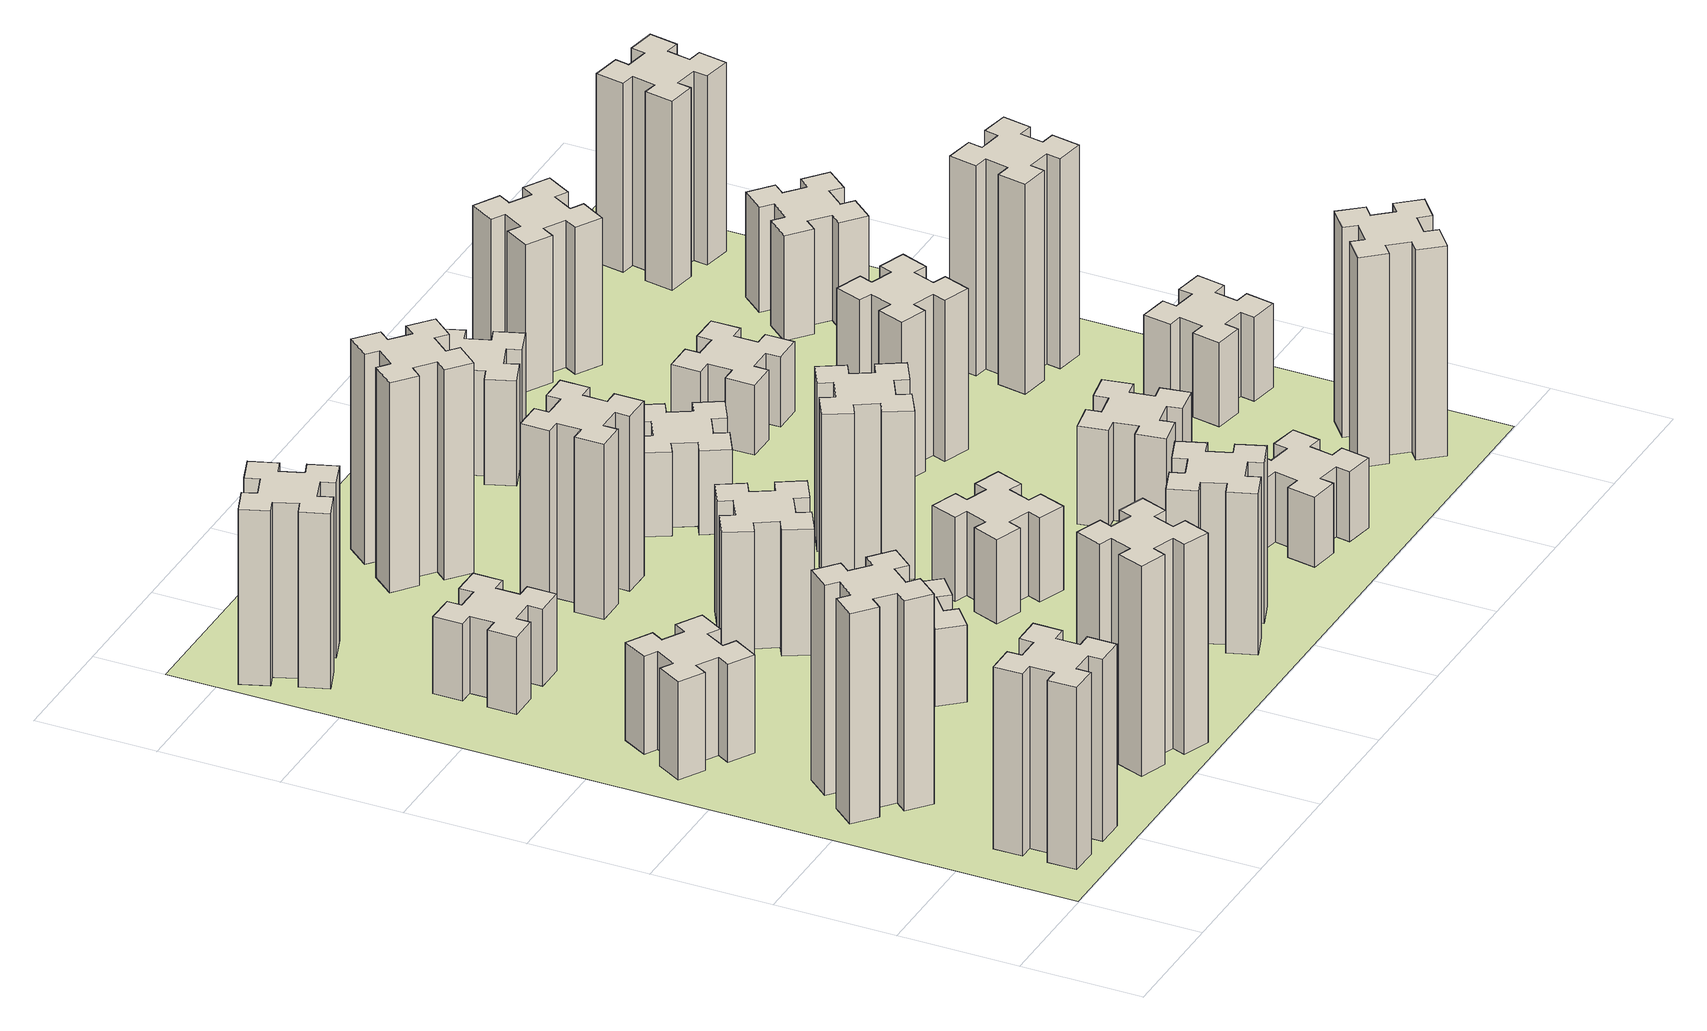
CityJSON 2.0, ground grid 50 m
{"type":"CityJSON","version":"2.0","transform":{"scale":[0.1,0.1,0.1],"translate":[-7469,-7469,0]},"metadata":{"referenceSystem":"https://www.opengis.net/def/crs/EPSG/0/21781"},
"CityObjects":{
"building1":{"type":"Building","attributes":{"class":"1000","function":"1000","usage":"1000","yearOfConstruction":2016,"roofType":"1000","measuredHeight":78,"storeysAboveGround":30,"storeysBelowGround":0},"geometry":[{"type":"Solid","lod":"1","boundaries":[[[[0,1,2,3,4,5,6,7,8,9,10,11,12,13,14,15,16,17,18,19]],[[17,16,20,21]],[[16,15,22,20]],[[15,14,23,22]],[[14,13,24,23]],[[13,12,25,24]],[[12,11,26,25]],[[11,10,27,26]],[[10,9,28,27]],[[9,8,29,28]],[[8,7,30,29]],[[7,6,31,30]],[[6,5,32,31]],[[5,4,33,32]],[[4,3,34,33]],[[3,2,35,34]],[[2,1,36,35]],[[1,0,37,36]],[[0,19,38,37]],[[19,18,39,38]],[[18,17,21,39]],[[24,25,26,27,28,29,30,31,32,33,34,35,36,37,38,39,21,20,22,23]]]]}]},
"building2":{"type":"Building","attributes":{"class":"1000","function":"1000","usage":"1000","yearOfConstruction":2016,"roofType":"1000","measuredHeight":90,"storeysAboveGround":30,"storeysBelowGround":0},"geometry":[{"type":"Solid","lod":"1","boundaries":[[[[40,41,42,43,44,45,46,47,48,49,50,51,52,53,54,55,56,57,58,59]],[[57,56,60,61]],[[56,55,62,60]],[[55,54,63,62]],[[54,53,64,63]],[[53,52,65,64]],[[52,51,66,65]],[[51,50,67,66]],[[50,49,68,67]],[[49,48,69,68]],[[48,47,70,69]],[[47,46,71,70]],[[46,45,72,71]],[[45,44,73,72]],[[44,43,74,73]],[[43,42,75,74]],[[42,41,76,75]],[[41,40,77,76]],[[40,59,78,77]],[[59,58,79,78]],[[58,57,61,79]],[[64,65,66,67,68,69,70,71,72,73,74,75,76,77,78,79,61,60,62,63]]]]}]},
"building3":{"type":"Building","attributes":{"class":"1000","function":"1000","usage":"1000","yearOfConstruction":2016,"roofType":"1000","measuredHeight":42,"storeysAboveGround":30,"storeysBelowGround":0},"geometry":[{"type":"Solid","lod":"1","boundaries":[[[[80,81,82,83,84,85,86,87,88,89,90,91,92,93,94,95,96,97,98,99]],[[97,96,100,101]],[[96,95,102,100]],[[95,94,103,102]],[[94,93,104,103]],[[93,92,105,104]],[[92,91,106,105]],[[91,90,107,106]],[[90,89,108,107]],[[89,88,109,108]],[[88,87,110,109]],[[87,86,111,110]],[[86,85,112,111]],[[85,84,113,112]],[[84,83,114,113]],[[83,82,115,114]],[[82,81,116,115]],[[81,80,117,116]],[[80,99,118,117]],[[99,98,119,118]],[[98,97,101,119]],[[104,105,106,107,108,109,110,111,112,113,114,115,116,117,118,119,101,100,102,103]]]]}]},
"building4":{"type":"Building","attributes":{"class":"1000","function":"1000","usage":"1000","yearOfConstruction":2016,"roofType":"1000","measuredHeight":90,"storeysAboveGround":30,"storeysBelowGround":0},"geometry":[{"type":"Solid","lod":"1","boundaries":[[[[120,121,122,123,124,125,126,127,128,129,130,131,132,133,134,135,136,137,138,139]],[[137,136,140,141]],[[136,135,142,140]],[[135,134,143,142]],[[134,133,144,143]],[[133,132,145,144]],[[132,131,146,145]],[[131,130,147,146]],[[130,129,148,147]],[[129,128,149,148]],[[128,127,150,149]],[[127,126,151,150]],[[126,125,152,151]],[[125,124,153,152]],[[124,123,154,153]],[[123,122,155,154]],[[122,121,156,155]],[[121,120,157,156]],[[120,139,158,157]],[[139,138,159,158]],[[138,137,141,159]],[[144,145,146,147,148,149,150,151,152,153,154,155,156,157,158,159,141,140,142,143]]]]}]},
"building5":{"type":"Building","attributes":{"class":"1000","function":"1000","usage":"1000","yearOfConstruction":2016,"roofType":"1000","measuredHeight":33,"storeysAboveGround":30,"storeysBelowGround":0},"geometry":[{"type":"Solid","lod":"1","boundaries":[[[[160,161,162,163,164,165,166,167,168,169,170,171,172,173,174,175,176,177,178,179]],[[177,176,180,181]],[[176,175,182,180]],[[175,174,183,182]],[[174,173,184,183]],[[173,172,185,184]],[[172,171,186,185]],[[171,170,187,186]],[[170,169,188,187]],[[169,168,189,188]],[[168,167,190,189]],[[167,166,191,190]],[[166,165,192,191]],[[165,164,193,192]],[[164,163,194,193]],[[163,162,195,194]],[[162,161,196,195]],[[161,160,197,196]],[[160,179,198,197]],[[179,178,199,198]],[[178,177,181,199]],[[184,185,186,187,188,189,190,191,192,193,194,195,196,197,198,199,181,180,182,183]]]]}]},
"building6":{"type":"Building","attributes":{"class":"1000","function":"1000","usage":"1000","yearOfConstruction":2016,"roofType":"1000","measuredHeight":75,"storeysAboveGround":30,"storeysBelowGround":0},"geometry":[{"type":"Solid","lod":"1","boundaries":[[[[200,201,202,203,204,205,206,207,208,209,210,211,212,213,214,215,216,217,218,219]],[[217,216,220,221]],[[216,215,222,220]],[[215,214,223,222]],[[214,213,224,223]],[[213,212,225,224]],[[212,211,226,225]],[[211,210,227,226]],[[210,209,228,227]],[[209,208,229,228]],[[208,207,230,229]],[[207,206,231,230]],[[206,205,232,231]],[[205,204,233,232]],[[204,203,234,233]],[[203,202,235,234]],[[202,201,236,235]],[[201,200,237,236]],[[200,219,238,237]],[[219,218,239,238]],[[218,217,221,239]],[[224,225,226,227,228,229,230,231,232,233,234,235,236,237,238,239,221,220,222,223]]]]}]},
"building7":{"type":"Building","attributes":{"class":"1000","function":"1000","usage":"1000","yearOfConstruction":2016,"roofType":"1000","measuredHeight":33,"storeysAboveGround":30,"storeysBelowGround":0},"geometry":[{"type":"Solid","lod":"1","boundaries":[[[[240,241,242,243,244,245,246,247,248,249,250,251,252,253,254,255,256,257,258,259]],[[257,256,260,261]],[[256,255,262,260]],[[255,254,263,262]],[[254,253,264,263]],[[253,252,265,264]],[[252,251,266,265]],[[251,250,267,266]],[[250,249,268,267]],[[249,248,269,268]],[[248,247,270,269]],[[247,246,271,270]],[[246,245,272,271]],[[245,244,273,272]],[[244,243,274,273]],[[243,242,275,274]],[[242,241,276,275]],[[241,240,277,276]],[[240,259,278,277]],[[259,258,279,278]],[[258,257,261,279]],[[264,265,266,267,268,269,270,271,272,273,274,275,276,277,278,279,261,260,262,263]]]]}]},
"building8":{"type":"Building","attributes":{"class":"1000","function":"1000","usage":"1000","yearOfConstruction":2016,"roofType":"1000","measuredHeight":54,"storeysAboveGround":30,"storeysBelowGround":0},"geometry":[{"type":"Solid","lod":"1","boundaries":[[[[280,281,282,283,284,285,286,287,288,289,290,291,292,293,294,295,296,297,298,299]],[[297,296,300,301]],[[296,295,302,300]],[[295,294,303,302]],[[294,293,304,303]],[[293,292,305,304]],[[292,291,306,305]],[[291,290,307,306]],[[290,289,308,307]],[[289,288,309,308]],[[288,287,310,309]],[[287,286,311,310]],[[286,285,312,311]],[[285,284,313,312]],[[284,283,314,313]],[[283,282,315,314]],[[282,281,316,315]],[[281,280,317,316]],[[280,299,318,317]],[[299,298,319,318]],[[298,297,301,319]],[[304,305,306,307,308,309,310,311,312,313,314,315,316,317,318,319,301,300,302,303]]]]}]},
"building9":{"type":"Building","attributes":{"class":"1000","function":"1000","usage":"1000","yearOfConstruction":2016,"roofType":"1000","measuredHeight":75,"storeysAboveGround":30,"storeysBelowGround":0},"geometry":[{"type":"Solid","lod":"1","boundaries":[[[[320,321,322,323,324,325,326,327,328,329,330,331,332,333,334,335,336,337,338,339]],[[337,336,340,341]],[[336,335,342,340]],[[335,334,343,342]],[[334,333,344,343]],[[333,332,345,344]],[[332,331,346,345]],[[331,330,347,346]],[[330,329,348,347]],[[329,328,349,348]],[[328,327,350,349]],[[327,326,351,350]],[[326,325,352,351]],[[325,324,353,352]],[[324,323,354,353]],[[323,322,355,354]],[[322,321,356,355]],[[321,320,357,356]],[[320,339,358,357]],[[339,338,359,358]],[[338,337,341,359]],[[344,345,346,347,348,349,350,351,352,353,354,355,356,357,358,359,341,340,342,343]]]]}]},
"building10":{"type":"Building","attributes":{"class":"1000","function":"1000","usage":"1000","yearOfConstruction":2016,"roofType":"1000","measuredHeight":69,"storeysAboveGround":30,"storeysBelowGround":0},"geometry":[{"type":"Solid","lod":"1","boundaries":[[[[360,361,362,363,364,365,366,367,368,369,370,371,372,373,374,375,376,377,378,379]],[[377,376,380,381]],[[376,375,382,380]],[[375,374,383,382]],[[374,373,384,383]],[[373,372,385,384]],[[372,371,386,385]],[[371,370,387,386]],[[370,369,388,387]],[[369,368,389,388]],[[368,367,390,389]],[[367,366,391,390]],[[366,365,392,391]],[[365,364,393,392]],[[364,363,394,393]],[[363,362,395,394]],[[362,361,396,395]],[[361,360,397,396]],[[360,379,398,397]],[[379,378,399,398]],[[378,377,381,399]],[[384,385,386,387,388,389,390,391,392,393,394,395,396,397,398,399,381,380,382,383]]]]}]},
"building11":{"type":"Building","attributes":{"class":"1000","function":"1000","usage":"1000","yearOfConstruction":2016,"roofType":"1000","measuredHeight":90,"storeysAboveGround":30,"storeysBelowGround":0},"geometry":[{"type":"Solid","lod":"1","boundaries":[[[[400,401,402,403,404,405,406,407,408,409,410,411,412,413,414,415,416,417,418,419]],[[417,416,420,421]],[[416,415,422,420]],[[415,414,423,422]],[[414,413,424,423]],[[413,412,425,424]],[[412,411,426,425]],[[411,410,427,426]],[[410,409,428,427]],[[409,408,429,428]],[[408,407,430,429]],[[407,406,431,430]],[[406,405,432,431]],[[405,404,433,432]],[[404,403,434,433]],[[403,402,435,434]],[[402,401,436,435]],[[401,400,437,436]],[[400,419,438,437]],[[419,418,439,438]],[[418,417,421,439]],[[424,425,426,427,428,429,430,431,432,433,434,435,436,437,438,439,421,420,422,423]]]]}]},
"building12":{"type":"Building","attributes":{"class":"1000","function":"1000","usage":"1000","yearOfConstruction":2016,"roofType":"1000","measuredHeight":36,"storeysAboveGround":30,"storeysBelowGround":0},"geometry":[{"type":"Solid","lod":"1","boundaries":[[[[440,441,442,443,444,445,446,447,448,449,450,451,452,453,454,455,456,457,458,459]],[[457,456,460,461]],[[456,455,462,460]],[[455,454,463,462]],[[454,453,464,463]],[[453,452,465,464]],[[452,451,466,465]],[[451,450,467,466]],[[450,449,468,467]],[[449,448,469,468]],[[448,447,470,469]],[[447,446,471,470]],[[446,445,472,471]],[[445,444,473,472]],[[444,443,474,473]],[[443,442,475,474]],[[442,441,476,475]],[[441,440,477,476]],[[440,459,478,477]],[[459,458,479,478]],[[458,457,461,479]],[[464,465,466,467,468,469,470,471,472,473,474,475,476,477,478,479,461,460,462,463]]]]}]},
"building13":{"type":"Building","attributes":{"class":"1000","function":"1000","usage":"1000","yearOfConstruction":2016,"roofType":"1000","measuredHeight":72,"storeysAboveGround":30,"storeysBelowGround":0},"geometry":[{"type":"Solid","lod":"1","boundaries":[[[[480,481,482,483,484,485,486,487,488,489,490,491,492,493,494,495,496,497,498,499]],[[497,496,500,501]],[[496,495,502,500]],[[495,494,503,502]],[[494,493,504,503]],[[493,492,505,504]],[[492,491,506,505]],[[491,490,507,506]],[[490,489,508,507]],[[489,488,509,508]],[[488,487,510,509]],[[487,486,511,510]],[[486,485,512,511]],[[485,484,513,512]],[[484,483,514,513]],[[483,482,515,514]],[[482,481,516,515]],[[481,480,517,516]],[[480,499,518,517]],[[499,498,519,518]],[[498,497,501,519]],[[504,505,506,507,508,509,510,511,512,513,514,515,516,517,518,519,501,500,502,503]]]]}]},
"building14":{"type":"Building","attributes":{"class":"1000","function":"1000","usage":"1000","yearOfConstruction":2016,"roofType":"1000","measuredHeight":36,"storeysAboveGround":30,"storeysBelowGround":0},"geometry":[{"type":"Solid","lod":"1","boundaries":[[[[520,521,522,523,524,525,526,527,528,529,530,531,532,533,534,535,536,537,538,539]],[[537,536,540,541]],[[536,535,542,540]],[[535,534,543,542]],[[534,533,544,543]],[[533,532,545,544]],[[532,531,546,545]],[[531,530,547,546]],[[530,529,548,547]],[[529,528,549,548]],[[528,527,550,549]],[[527,526,551,550]],[[526,525,552,551]],[[525,524,553,552]],[[524,523,554,553]],[[523,522,555,554]],[[522,521,556,555]],[[521,520,557,556]],[[520,539,558,557]],[[539,538,559,558]],[[538,537,541,559]],[[544,545,546,547,548,549,550,551,552,553,554,555,556,557,558,559,541,540,542,543]]]]}]},
"building15":{"type":"Building","attributes":{"class":"1000","function":"1000","usage":"1000","yearOfConstruction":2016,"roofType":"1000","measuredHeight":30,"storeysAboveGround":30,"storeysBelowGround":0},"geometry":[{"type":"Solid","lod":"1","boundaries":[[[[560,561,562,563,564,565,566,567,568,569,570,571,572,573,574,575,576,577,578,579]],[[577,576,580,581]],[[576,575,582,580]],[[575,574,583,582]],[[574,573,584,583]],[[573,572,585,584]],[[572,571,586,585]],[[571,570,587,586]],[[570,569,588,587]],[[569,568,589,588]],[[568,567,590,589]],[[567,566,591,590]],[[566,565,592,591]],[[565,564,593,592]],[[564,563,594,593]],[[563,562,595,594]],[[562,561,596,595]],[[561,560,597,596]],[[560,579,598,597]],[[579,578,599,598]],[[578,577,581,599]],[[584,585,586,587,588,589,590,591,592,593,594,595,596,597,598,599,581,580,582,583]]]]}]},
"building16":{"type":"Building","attributes":{"class":"1000","function":"1000","usage":"1000","yearOfConstruction":2016,"roofType":"1000","measuredHeight":45,"storeysAboveGround":30,"storeysBelowGround":0},"geometry":[{"type":"Solid","lod":"1","boundaries":[[[[600,601,602,603,604,605,606,607,608,609,610,611,612,613,614,615,616,617,618,619]],[[617,616,620,621]],[[616,615,622,620]],[[615,614,623,622]],[[614,613,624,623]],[[613,612,625,624]],[[612,611,626,625]],[[611,610,627,626]],[[610,609,628,627]],[[609,608,629,628]],[[608,607,630,629]],[[607,606,631,630]],[[606,605,632,631]],[[605,604,633,632]],[[604,603,634,633]],[[603,602,635,634]],[[602,601,636,635]],[[601,600,637,636]],[[600,619,638,637]],[[619,618,639,638]],[[618,617,621,639]],[[624,625,626,627,628,629,630,631,632,633,634,635,636,637,638,639,621,620,622,623]]]]}]},
"building17":{"type":"Building","attributes":{"class":"1000","function":"1000","usage":"1000","yearOfConstruction":2016,"roofType":"1000","measuredHeight":42,"storeysAboveGround":30,"storeysBelowGround":0},"geometry":[{"type":"Solid","lod":"1","boundaries":[[[[640,641,642,643,644,645,646,647,648,649,650,651,652,653,654,655,656,657,658,659]],[[657,656,660,661]],[[656,655,662,660]],[[655,654,663,662]],[[654,653,664,663]],[[653,652,665,664]],[[652,651,666,665]],[[651,650,667,666]],[[650,649,668,667]],[[649,648,669,668]],[[648,647,670,669]],[[647,646,671,670]],[[646,645,672,671]],[[645,644,673,672]],[[644,643,674,673]],[[643,642,675,674]],[[642,641,676,675]],[[641,640,677,676]],[[640,659,678,677]],[[659,658,679,678]],[[658,657,661,679]],[[664,665,666,667,668,669,670,671,672,673,674,675,676,677,678,679,661,660,662,663]]]]}]},
"building18":{"type":"Building","attributes":{"class":"1000","function":"1000","usage":"1000","yearOfConstruction":2016,"roofType":"1000","measuredHeight":69,"storeysAboveGround":30,"storeysBelowGround":0},"geometry":[{"type":"Solid","lod":"1","boundaries":[[[[680,681,682,683,684,685,686,687,688,689,690,691,692,693,694,695,696,697,698,699]],[[697,696,700,701]],[[696,695,702,700]],[[695,694,703,702]],[[694,693,704,703]],[[693,692,705,704]],[[692,691,706,705]],[[691,690,707,706]],[[690,689,708,707]],[[689,688,709,708]],[[688,687,710,709]],[[687,686,711,710]],[[686,685,712,711]],[[685,684,713,712]],[[684,683,714,713]],[[683,682,715,714]],[[682,681,716,715]],[[681,680,717,716]],[[680,699,718,717]],[[699,698,719,718]],[[698,697,701,719]],[[704,705,706,707,708,709,710,711,712,713,714,715,716,717,718,719,701,700,702,703]]]]}]},
"building19":{"type":"Building","attributes":{"class":"1000","function":"1000","usage":"1000","yearOfConstruction":2016,"roofType":"1000","measuredHeight":30,"storeysAboveGround":30,"storeysBelowGround":0},"geometry":[{"type":"Solid","lod":"1","boundaries":[[[[720,721,722,723,724,725,726,727,728,729,730,731,732,733,734,735,736,737,738,739]],[[737,736,740,741]],[[736,735,742,740]],[[735,734,743,742]],[[734,733,744,743]],[[733,732,745,744]],[[732,731,746,745]],[[731,730,747,746]],[[730,729,748,747]],[[729,728,749,748]],[[728,727,750,749]],[[727,726,751,750]],[[726,725,752,751]],[[725,724,753,752]],[[724,723,754,753]],[[723,722,755,754]],[[722,721,756,755]],[[721,720,757,756]],[[720,739,758,757]],[[739,738,759,758]],[[738,737,741,759]],[[744,745,746,747,748,749,750,751,752,753,754,755,756,757,758,759,741,740,742,743]]]]}]},
"building20":{"type":"Building","attributes":{"class":"1000","function":"1000","usage":"1000","yearOfConstruction":2016,"roofType":"1000","measuredHeight":90,"storeysAboveGround":30,"storeysBelowGround":0},"geometry":[{"type":"Solid","lod":"1","boundaries":[[[[760,761,762,763,764,765,766,767,768,769,770,771,772,773,774,775,776,777,778,779]],[[777,776,780,781]],[[776,775,782,780]],[[775,774,783,782]],[[774,773,784,783]],[[773,772,785,784]],[[772,771,786,785]],[[771,770,787,786]],[[770,769,788,787]],[[769,768,789,788]],[[768,767,790,789]],[[767,766,791,790]],[[766,765,792,791]],[[765,764,793,792]],[[764,763,794,793]],[[763,762,795,794]],[[762,761,796,795]],[[761,760,797,796]],[[760,779,798,797]],[[779,778,799,798]],[[778,777,781,799]],[[784,785,786,787,788,789,790,791,792,793,794,795,796,797,798,799,781,780,782,783]]]]}]},
"building21":{"type":"Building","attributes":{"class":"1000","function":"1000","usage":"1000","yearOfConstruction":2016,"roofType":"1000","measuredHeight":63,"storeysAboveGround":30,"storeysBelowGround":0},"geometry":[{"type":"Solid","lod":"1","boundaries":[[[[800,801,802,803,804,805,806,807,808,809,810,811,812,813,814,815,816,817,818,819]],[[817,816,820,821]],[[816,815,822,820]],[[815,814,823,822]],[[814,813,824,823]],[[813,812,825,824]],[[812,811,826,825]],[[811,810,827,826]],[[810,809,828,827]],[[809,808,829,828]],[[808,807,830,829]],[[807,806,831,830]],[[806,805,832,831]],[[805,804,833,832]],[[804,803,834,833]],[[803,802,835,834]],[[802,801,836,835]],[[801,800,837,836]],[[800,819,838,837]],[[819,818,839,838]],[[818,817,821,839]],[[824,825,826,827,828,829,830,831,832,833,834,835,836,837,838,839,821,820,822,823]]]]}]},
"building22":{"type":"Building","attributes":{"class":"1000","function":"1000","usage":"1000","yearOfConstruction":2016,"roofType":"1000","measuredHeight":36,"storeysAboveGround":30,"storeysBelowGround":0},"geometry":[{"type":"Solid","lod":"1","boundaries":[[[[840,841,842,843,844,845,846,847,848,849,850,851,852,853,854,855,856,857,858,859]],[[857,856,860,861]],[[856,855,862,860]],[[855,854,863,862]],[[854,853,864,863]],[[853,852,865,864]],[[852,851,866,865]],[[851,850,867,866]],[[850,849,868,867]],[[849,848,869,868]],[[848,847,870,869]],[[847,846,871,870]],[[846,845,872,871]],[[845,844,873,872]],[[844,843,874,873]],[[843,842,875,874]],[[842,841,876,875]],[[841,840,877,876]],[[840,859,878,877]],[[859,858,879,878]],[[858,857,861,879]],[[864,865,866,867,868,869,870,871,872,873,874,875,876,877,878,879,861,860,862,863]]]]}]},
"building23":{"type":"Building","attributes":{"class":"1000","function":"1000","usage":"1000","yearOfConstruction":2016,"roofType":"1000","measuredHeight":90,"storeysAboveGround":30,"storeysBelowGround":0},"geometry":[{"type":"Solid","lod":"1","boundaries":[[[[880,881,882,883,884,885,886,887,888,889,890,891,892,893,894,895,896,897,898,899]],[[897,896,900,901]],[[896,895,902,900]],[[895,894,903,902]],[[894,893,904,903]],[[893,892,905,904]],[[892,891,906,905]],[[891,890,907,906]],[[890,889,908,907]],[[889,888,909,908]],[[888,887,910,909]],[[887,886,911,910]],[[886,885,912,911]],[[885,884,913,912]],[[884,883,914,913]],[[883,882,915,914]],[[882,881,916,915]],[[881,880,917,916]],[[880,899,918,917]],[[899,898,919,918]],[[898,897,901,919]],[[904,905,906,907,908,909,910,911,912,913,914,915,916,917,918,919,901,900,902,903]]]]}]},
"building24":{"type":"Building","attributes":{"class":"1000","function":"1000","usage":"1000","yearOfConstruction":2016,"roofType":"1000","measuredHeight":45,"storeysAboveGround":30,"storeysBelowGround":0},"geometry":[{"type":"Solid","lod":"1","boundaries":[[[[920,921,922,923,924,925,926,927,928,929,930,931,932,933,934,935,936,937,938,939]],[[937,936,940,941]],[[936,935,942,940]],[[935,934,943,942]],[[934,933,944,943]],[[933,932,945,944]],[[932,931,946,945]],[[931,930,947,946]],[[930,929,948,947]],[[929,928,949,948]],[[928,927,950,949]],[[927,926,951,950]],[[926,925,952,951]],[[925,924,953,952]],[[924,923,954,953]],[[923,922,955,954]],[[922,921,956,955]],[[921,920,957,956]],[[920,939,958,957]],[[939,938,959,958]],[[938,937,941,959]],[[944,945,946,947,948,949,950,951,952,953,954,955,956,957,958,959,941,940,942,943]]]]}]},
"building25":{"type":"Building","attributes":{"class":"1000","function":"1000","usage":"1000","yearOfConstruction":2016,"roofType":"1000","measuredHeight":81,"storeysAboveGround":30,"storeysBelowGround":0},"geometry":[{"type":"Solid","lod":"1","boundaries":[[[[960,961,962,963,964,965,966,967,968,969,970,971,972,973,974,975,976,977,978,979]],[[977,976,980,981]],[[976,975,982,980]],[[975,974,983,982]],[[974,973,984,983]],[[973,972,985,984]],[[972,971,986,985]],[[971,970,987,986]],[[970,969,988,987]],[[969,968,989,988]],[[968,967,990,989]],[[967,966,991,990]],[[966,965,992,991]],[[965,964,993,992]],[[964,963,994,993]],[[963,962,995,994]],[[962,961,996,995]],[[961,960,997,996]],[[960,979,998,997]],[[979,978,999,998]],[[978,977,981,999]],[[984,985,986,987,988,989,990,991,992,993,994,995,996,997,998,999,981,980,982,983]]]]}]},
"landuse1":{"type":"LandUse","attributes":{"name":"plot1","function":"1010"},"geometry":[{"type":"MultiSurface","lod":"1","boundaries":[[[1000,1001,1002,1003]]]}]}
},
"vertices":[
[265,325,0],[265,225,0],[205,225,0],[205,105,0],[325,105,0],[325,165,0],[425,165,0],[425,105,0],[545,105,0],[545,225,0],[485,225,0],[485,325,0],[545,325,0],[545,445,0],[425,445,0],[425,385,0],[325,385,0],[325,445,0],[205,445,0],[205,325,0],[325,385,780],[325,445,780],[425,385,780],[425,445,780],[545,445,780],[545,325,780],[485,325,780],[485,225,780],[545,225,780],[545,105,780],[425,105,780],[425,165,780],[325,165,780],[325,105,780],[205,105,780],[205,225,780],[265,225,780],[265,325,780],[205,325,780],[205,445,780],
[484,1067,0],[408,1132,0],[446,1178,0],[354,1255,0],[277,1163,0],[323,1124,0],[259,1048,0],[213,1086,0],[136,994,0],[228,917,0],[266,963,0],[343,899,0],[304,853,0],[396,776,0],[473,868,0],[427,906,0],[492,983,0],[538,944,0],[615,1036,0],[523,1113,0],[492,983,900],[538,944,900],[427,906,900],[473,868,900],[396,776,900],[304,853,900],[343,899,900],[266,963,900],[228,917,900],[136,994,900],[213,1086,900],[259,1048,900],[323,1124,900],[277,1163,900],[354,1255,900],[446,1178,900],[408,1132,900],[484,1067,900],[523,1113,900],[615,1036,900],
[474,1826,0],[387,1876,0],[417,1928,0],[313,1988,0],[253,1884,0],[305,1854,0],[255,1767,0],[203,1797,0],[143,1693,0],[247,1633,0],[277,1685,0],[364,1635,0],[334,1583,0],[438,1523,0],[498,1627,0],[446,1657,0],[496,1744,0],[548,1714,0],[608,1818,0],[504,1878,0],[496,1744,420],[548,1714,420],[446,1657,420],[498,1627,420],[438,1523,420],[334,1583,420],[364,1635,420],[277,1685,420],[247,1633,420],[143,1693,420],[203,1797,420],[255,1767,420],[305,1854,420],[253,1884,420],[313,1988,420],[417,1928,420],[387,1876,420],[474,1826,420],[504,1878,420],[608,1818,420],
[1029,360,0],[995,266,0],[939,287,0],[897,174,0],[1010,133,0],[1031,189,0],[1125,155,0],[1104,99,0],[1217,57,0],[1258,170,0],[1202,191,0],[1236,285,0],[1292,264,0],[1333,377,0],[1220,418,0],[1200,362,0],[1106,396,0],[1127,452,0],[1014,493,0],[973,380,0],[1106,396,900],[1127,452,900],[1200,362,900],[1220,418,900],[1333,377,900],[1292,264,900],[1236,285,900],[1202,191,900],[1258,170,900],[1217,57,900],[1104,99,900],[1125,155,900],[1031,189,900],[1010,133,900],[897,174,900],[939,287,900],[995,266,900],[1029,360,900],[973,380,900],[1014,493,900],
[425,2485,0],[525,2485,0],[525,2425,0],[645,2425,0],[645,2545,0],[585,2545,0],[585,2645,0],[645,2645,0],[645,2765,0],[525,2765,0],[525,2705,0],[425,2705,0],[425,2765,0],[305,2765,0],[305,2645,0],[365,2645,0],[365,2545,0],[305,2545,0],[305,2425,0],[425,2425,0],[365,2545,330],[305,2545,330],[365,2645,330],[305,2645,330],[305,2765,330],[425,2765,330],[425,2705,330],[525,2705,330],[525,2765,330],[645,2765,330],[645,2645,330],[585,2645,330],[585,2545,330],[645,2545,330],[645,2425,330],[525,2425,330],[525,2485,330],[425,2485,330],[425,2425,330],[305,2425,330],
[155,3345,0],[189,3251,0],[133,3230,0],[174,3117,0],[287,3159,0],[266,3215,0],[360,3249,0],[380,3193,0],[493,3234,0],[452,3347,0],[396,3326,0],[362,3420,0],[418,3440,0],[377,3553,0],[264,3512,0],[285,3456,0],[191,3422,0],[170,3478,0],[57,3437,0],[99,3324,0],[191,3422,750],[170,3478,750],[285,3456,750],[264,3512,750],[377,3553,750],[418,3440,750],[362,3420,750],[396,3326,750],[452,3347,750],[493,3234,750],[380,3193,750],[360,3249,750],[266,3215,750],[287,3159,750],[174,3117,750],[133,3230,750],[189,3251,750],[155,3345,750],[99,3324,750],[57,3437,750],
[1083,1332,0],[1006,1267,0],[968,1313,0],[876,1236,0],[953,1144,0],[999,1183,0],[1063,1106,0],[1017,1068,0],[1094,976,0],[1186,1053,0],[1148,1099,0],[1224,1163,0],[1263,1117,0],[1355,1194,0],[1278,1286,0],[1232,1248,0],[1167,1324,0],[1213,1363,0],[1136,1455,0],[1044,1378,0],[1167,1324,330],[1213,1363,330],[1232,1248,330],[1278,1286,330],[1355,1194,330],[1263,1117,330],[1224,1163,330],[1148,1099,330],[1186,1053,330],[1094,976,330],[1017,1068,330],[1063,1106,330],[999,1183,330],[953,1144,330],[876,1236,330],[968,1313,330],[1006,1267,330],[1083,1332,330],[1044,1378,330],[1136,1455,330],
[1336,1867,0],[1286,1954,0],[1338,1984,0],[1278,2088,0],[1174,2028,0],[1204,1976,0],[1117,1926,0],[1087,1978,0],[983,1918,0],[1043,1814,0],[1095,1844,0],[1145,1757,0],[1093,1727,0],[1153,1623,0],[1257,1683,0],[1227,1735,0],[1314,1785,0],[1344,1733,0],[1448,1793,0],[1388,1897,0],[1314,1785,540],[1344,1733,540],[1227,1735,540],[1257,1683,540],[1153,1623,540],[1093,1727,540],[1145,1757,540],[1095,1844,540],[1043,1814,540],[983,1918,540],[1087,1978,540],[1117,1926,540],[1204,1976,540],[1174,2028,540],[1278,2088,540],[1338,1984,540],[1286,1954,540],[1336,1867,540],[1388,1897,540],[1448,1793,540],
[1325,2545,0],[1325,2645,0],[1385,2645,0],[1385,2765,0],[1265,2765,0],[1265,2705,0],[1165,2705,0],[1165,2765,0],[1045,2765,0],[1045,2645,0],[1105,2645,0],[1105,2545,0],[1045,2545,0],[1045,2425,0],[1165,2425,0],[1165,2485,0],[1265,2485,0],[1265,2425,0],[1385,2425,0],[1385,2545,0],[1265,2485,750],[1265,2425,750],[1165,2485,750],[1165,2425,750],[1045,2425,750],[1045,2545,750],[1105,2545,750],[1105,2645,750],[1045,2645,750],[1045,2765,750],[1165,2765,750],[1165,2705,750],[1265,2705,750],[1265,2765,750],[1385,2765,750],[1385,2645,750],[1325,2645,750],[1325,2545,750],[1385,2545,750],[1385,2425,750],
[1965,496,0],[1871,462,0],[1850,518,0],[1737,477,0],[1779,364,0],[1835,385,0],[1869,291,0],[1813,270,0],[1854,157,0],[1967,199,0],[1946,255,0],[2040,289,0],[2060,233,0],[2173,274,0],[2132,387,0],[2076,366,0],[2042,460,0],[2098,480,0],[2057,593,0],[1944,552,0],[2042,460,690],[2098,480,690],[2076,366,690],[2132,387,690],[2173,274,690],[2060,233,690],[2040,289,690],[1946,255,690],[1967,199,690],[1854,157,690],[1813,270,690],[1869,291,690],[1835,385,690],[1779,364,690],[1737,477,690],[1850,518,690],[1871,462,690],[1965,496,690],[1944,552,690],[2057,593,690],
[1006,3183,0],[1083,3119,0],[1044,3073,0],[1136,2996,0],[1213,3088,0],[1167,3126,0],[1232,3203,0],[1278,3164,0],[1355,3256,0],[1263,3333,0],[1224,3287,0],[1148,3352,0],[1186,3398,0],[1094,3475,0],[1017,3383,0],[1063,3344,0],[999,3268,0],[953,3306,0],[876,3214,0],[968,3137,0],[999,3268,900],[953,3306,900],[1063,3344,900],[1017,3383,900],[1094,3475,900],[1186,3398,900],[1148,3352,900],[1224,3287,900],[1263,3333,900],[1355,3256,900],[1278,3164,900],[1232,3203,900],[1167,3126,900],[1213,3088,900],[1136,2996,900],[1044,3073,900],[1083,3119,900],[1006,3183,900],[968,3137,900],[876,3214,900],
[1771,1129,0],[1865,1095,0],[1844,1039,0],[1957,997,0],[1998,1110,0],[1942,1131,0],[1976,1225,0],[2032,1204,0],[2073,1317,0],[1960,1358,0],[1940,1302,0],[1846,1336,0],[1867,1392,0],[1754,1433,0],[1713,1320,0],[1769,1300,0],[1735,1206,0],[1679,1227,0],[1637,1114,0],[1750,1073,0],[1735,1206,360],[1679,1227,360],[1769,1300,360],[1713,1320,360],[1754,1433,360],[1867,1392,360],[1846,1336,360],[1940,1302,360],[1960,1358,360],[2073,1317,360],[2032,1204,360],[1976,1225,360],[1942,1131,360],[1998,1110,360],[1957,997,360],[1844,1039,360],[1865,1095,360],[1771,1129,360],[1750,1073,360],[1637,1114,360],
[1976,1767,0],[1926,1854,0],[1978,1884,0],[1918,1988,0],[1814,1928,0],[1844,1876,0],[1757,1826,0],[1727,1878,0],[1623,1818,0],[1683,1714,0],[1735,1744,0],[1785,1657,0],[1733,1627,0],[1793,1523,0],[1897,1583,0],[1867,1635,0],[1954,1685,0],[1984,1633,0],[2088,1693,0],[2028,1797,0],[1954,1685,720],[1984,1633,720],[1867,1635,720],[1897,1583,720],[1793,1523,720],[1733,1627,720],[1785,1657,720],[1735,1744,720],[1683,1714,720],[1623,1818,720],[1727,1878,720],[1757,1826,720],[1844,1876,720],[1814,1928,720],[1918,1988,720],[1978,1884,720],[1926,1854,720],[1976,1767,720],[2028,1797,720],[2088,1693,720],
[1976,2507,0],[1926,2594,0],[1978,2624,0],[1918,2728,0],[1814,2668,0],[1844,2616,0],[1757,2566,0],[1727,2618,0],[1623,2558,0],[1683,2454,0],[1735,2484,0],[1785,2397,0],[1733,2367,0],[1793,2263,0],[1897,2323,0],[1867,2375,0],[1954,2425,0],[1984,2373,0],[2088,2433,0],[2028,2537,0],[1954,2425,360],[1984,2373,360],[1867,2375,360],[1897,2323,360],[1793,2263,360],[1733,2367,360],[1785,2397,360],[1735,2484,360],[1683,2454,360],[1623,2558,360],[1727,2618,360],[1757,2566,360],[1844,2616,360],[1814,2668,360],[1918,2728,360],[1978,2624,360],[1926,2594,360],[1976,2507,360],[2028,2537,360],[2088,2433,360],
[2596,444,0],[2578,345,0],[2519,356,0],[2498,237,0],[2617,217,0],[2627,276,0],[2725,258,0],[2715,199,0],[2833,178,0],[2854,297,0],[2795,307,0],[2812,405,0],[2871,395,0],[2892,513,0],[2774,534,0],[2764,475,0],[2665,492,0],[2676,551,0],[2557,572,0],[2537,454,0],[2665,492,300],[2676,551,300],[2764,475,300],[2774,534,300],[2892,513,300],[2871,395,300],[2812,405,300],[2795,307,300],[2854,297,300],[2833,178,300],[2715,199,300],[2725,258,300],[2627,276,300],[2617,217,300],[2498,237,300],[2519,356,300],[2578,345,300],[2596,444,300],[2537,454,300],[2557,572,300],
[1846,3215,0],[1940,3249,0],[1960,3193,0],[2073,3234,0],[2032,3347,0],[1976,3326,0],[1942,3420,0],[1998,3440,0],[1957,3553,0],[1844,3512,0],[1865,3456,0],[1771,3422,0],[1750,3478,0],[1637,3437,0],[1679,3324,0],[1735,3345,0],[1769,3251,0],[1713,3230,0],[1754,3117,0],[1867,3159,0],[1769,3251,450],[1713,3230,450],[1735,3345,450],[1679,3324,450],[1637,3437,450],[1750,3478,450],[1771,3422,450],[1865,3456,450],[1844,3512,450],[1957,3553,450],[1998,3440,450],[1942,3420,450],[1976,3326,450],[2032,3347,450],[2073,3234,450],[1960,3193,450],[1940,3249,450],[1846,3215,450],[1867,3159,450],[1754,3117,450],
[2625,1132,0],[2527,1115,0],[2517,1174,0],[2398,1153,0],[2419,1035,0],[2478,1045,0],[2496,947,0],[2437,937,0],[2457,818,0],[2576,839,0],[2565,898,0],[2664,916,0],[2674,857,0],[2792,877,0],[2771,996,0],[2712,985,0],[2695,1084,0],[2754,1094,0],[2733,1212,0],[2615,1191,0],[2695,1084,420],[2754,1094,420],[2712,985,420],[2771,996,420],[2792,877,420],[2674,857,420],[2664,916,420],[2565,898,420],[2576,839,420],[2457,818,420],[2437,937,420],[2496,947,420],[2478,1045,420],[2419,1035,420],[2398,1153,420],[2517,1174,420],[2527,1115,420],[2625,1132,420],[2615,1191,420],[2733,1212,420],
[2682,1871,0],[2716,1965,0],[2772,1944,0],[2813,2057,0],[2700,2098,0],[2680,2042,0],[2586,2076,0],[2607,2132,0],[2494,2173,0],[2453,2060,0],[2509,2040,0],[2475,1946,0],[2419,1967,0],[2377,1854,0],[2490,1813,0],[2511,1869,0],[2605,1835,0],[2584,1779,0],[2697,1737,0],[2738,1850,0],[2605,1835,690],[2584,1779,690],[2511,1869,690],[2490,1813,690],[2377,1854,690],[2419,1967,690],[2475,1946,690],[2509,2040,690],[2453,2060,690],[2494,2173,690],[2607,2132,690],[2586,2076,690],[2680,2042,690],[2700,2098,690],[2813,2057,690],[2772,1944,690],[2716,1965,690],[2682,1871,690],[2738,1850,690],[2697,1737,690],
[2605,2545,0],[2605,2645,0],[2665,2645,0],[2665,2765,0],[2545,2765,0],[2545,2705,0],[2445,2705,0],[2445,2765,0],[2325,2765,0],[2325,2645,0],[2385,2645,0],[2385,2545,0],[2325,2545,0],[2325,2425,0],[2445,2425,0],[2445,2485,0],[2545,2485,0],[2545,2425,0],[2665,2425,0],[2665,2545,0],[2545,2485,300],[2545,2425,300],[2445,2485,300],[2445,2425,300],[2325,2425,300],[2325,2545,300],[2385,2545,300],[2385,2645,300],[2325,2645,300],[2325,2765,300],[2445,2765,300],[2445,2705,300],[2545,2705,300],[2545,2765,300],[2665,2765,300],[2665,2645,300],[2605,2645,300],[2605,2545,300],[2665,2545,300],[2665,2425,300],
[3468,259,0],[3544,323,0],[3583,277,0],[3675,354,0],[3598,446,0],[3552,408,0],[3487,484,0],[3533,523,0],[3456,615,0],[3364,538,0],[3403,492,0],[3326,427,0],[3288,473,0],[3196,396,0],[3273,304,0],[3319,343,0],[3383,266,0],[3337,228,0],[3414,136,0],[3506,213,0],[3383,266,900],[3337,228,900],[3319,343,900],[3273,304,900],[3196,396,900],[3288,473,900],[3326,427,900],[3403,492,900],[3364,538,900],[3456,615,900],[3533,523,900],[3487,484,900],[3552,408,900],[3598,446,900],[3675,354,900],[3583,277,900],[3544,323,900],[3468,259,900],[3506,213,900],[3414,136,900],
[2694,3506,0],[2607,3556,0],[2637,3608,0],[2533,3668,0],[2473,3564,0],[2525,3534,0],[2475,3447,0],[2423,3477,0],[2363,3373,0],[2467,3313,0],[2497,3365,0],[2584,3315,0],[2554,3263,0],[2658,3203,0],[2718,3307,0],[2666,3337,0],[2716,3424,0],[2768,3394,0],[2828,3498,0],[2724,3558,0],[2716,3424,630],[2768,3394,630],[2666,3337,630],[2718,3307,630],[2658,3203,630],[2554,3263,630],[2584,3315,630],[2497,3365,630],[2467,3313,630],[2363,3373,630],[2423,3477,630],[2475,3447,630],[2525,3534,630],[2473,3564,630],[2533,3668,630],[2637,3608,630],[2607,3556,630],[2694,3506,630],[2724,3558,630],[2828,3498,630],
[3367,1016,0],[3465,998,0],[3455,939,0],[3573,918,0],[3594,1037,0],[3535,1047,0],[3552,1145,0],[3611,1135,0],[3632,1253,0],[3514,1274,0],[3504,1215,0],[3405,1232,0],[3416,1291,0],[3297,1312,0],[3277,1194,0],[3336,1184,0],[3318,1085,0],[3259,1096,0],[3238,977,0],[3357,957,0],[3318,1085,360],[3259,1096,360],[3336,1184,360],[3277,1194,360],[3297,1312,360],[3416,1291,360],[3405,1232,360],[3504,1215,360],[3514,1274,360],[3632,1253,360],[3611,1135,360],[3552,1145,360],[3535,1047,360],[3594,1037,360],[3573,918,360],[3455,939,360],[3465,998,360],[3367,1016,360],[3357,957,360],[3238,977,360],
[3435,1787,0],[3452,1885,0],[3511,1875,0],[3532,1993,0],[3414,2014,0],[3404,1955,0],[3305,1972,0],[3316,2031,0],[3197,2052,0],[3177,1934,0],[3236,1924,0],[3218,1825,0],[3159,1836,0],[3138,1717,0],[3257,1697,0],[3267,1756,0],[3365,1738,0],[3355,1679,0],[3473,1658,0],[3494,1777,0],[3365,1738,900],[3355,1679,900],[3267,1756,900],[3257,1697,900],[3138,1717,900],[3159,1836,900],[3218,1825,900],[3236,1924,900],[3177,1934,900],[3197,2052,900],[3316,2031,900],[3305,1972,900],[3404,1955,900],[3414,2014,900],[3532,1993,900],[3511,1875,900],[3452,1885,900],[3435,1787,900],[3494,1777,900],[3473,1658,900],
[3444,2747,0],[3368,2812,0],[3406,2858,0],[3314,2935,0],[3237,2843,0],[3283,2804,0],[3219,2728,0],[3173,2766,0],[3096,2674,0],[3188,2597,0],[3226,2643,0],[3303,2579,0],[3264,2533,0],[3356,2456,0],[3433,2548,0],[3387,2586,0],[3452,2663,0],[3498,2624,0],[3575,2716,0],[3483,2793,0],[3452,2663,450],[3498,2624,450],[3387,2586,450],[3433,2548,450],[3356,2456,450],[3264,2533,450],[3303,2579,450],[3226,2643,450],[3188,2597,450],[3096,2674,450],[3173,2766,450],[3219,2728,450],[3283,2804,450],[3237,2843,450],[3314,2935,450],[3406,2858,450],[3368,2812,450],[3444,2747,450],[3483,2793,450],[3575,2716,450],
[3535,3267,0],[3552,3365,0],[3611,3355,0],[3632,3473,0],[3514,3494,0],[3504,3435,0],[3405,3452,0],[3416,3511,0],[3297,3532,0],[3277,3414,0],[3336,3404,0],[3318,3305,0],[3259,3316,0],[3238,3197,0],[3357,3177,0],[3367,3236,0],[3465,3218,0],[3455,3159,0],[3573,3138,0],[3594,3257,0],[3465,3218,810],[3455,3159,810],[3367,3236,810],[3357,3177,810],[3238,3197,810],[3259,3316,810],[3318,3305,810],[3336,3404,810],[3277,3414,810],[3297,3532,810],[3416,3511,810],[3405,3452,810],[3504,3435,810],[3514,3494,810],[3632,3473,810],[3611,3355,810],[3552,3365,810],[3535,3267,810],[3594,3257,810],[3573,3138,810],
[5,3705,0],[3705,3705,0],[3705,5,0],[5,5,0]
]}
